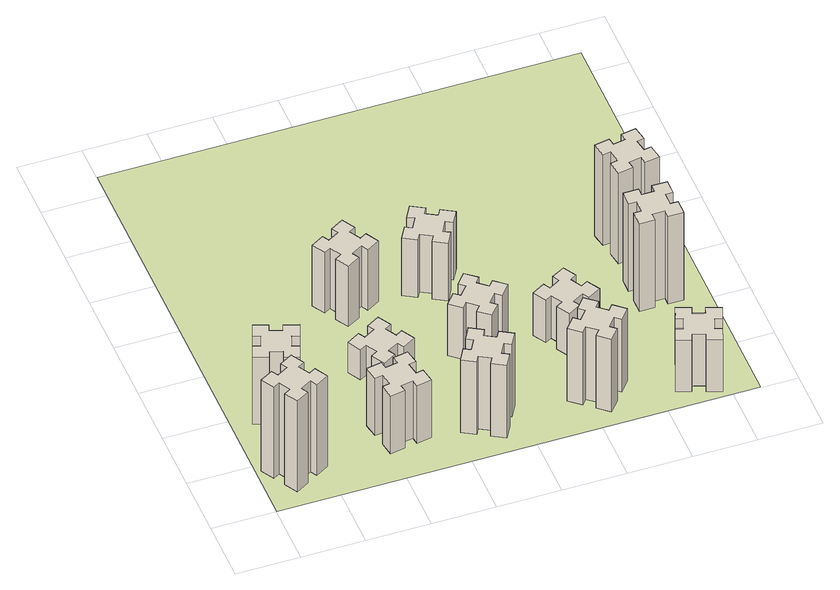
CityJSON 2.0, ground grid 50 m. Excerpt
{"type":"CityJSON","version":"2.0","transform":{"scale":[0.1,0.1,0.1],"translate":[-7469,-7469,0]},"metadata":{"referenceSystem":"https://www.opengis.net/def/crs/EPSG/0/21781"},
"CityObjects":{
"building1":{"type":"Building","attributes":{"class":"1000","function":"1000","usage":"1000","yearOfConstruction":2016,"roofType":"1000","measuredHeight":90,"storeysAboveGround":30,"storeysBelowGround":0},"geometry":[{"type":"Solid","lod":"1","boundaries":[[[[0,1,2,3,4,5,6,7,8,9,10,11,12,13,14,15,16,17,18,19]],[[17,16,20,21]],[[16,15,22,20]],[[15,14,23,22]],[[14,13,24,23]],[[13,12,25,24]],[[12,11,26,25]],[[11,10,27,26]],[[10,9,28,27]],[[9,8,29,28]],[[8,7,30,29]],[[7,6,31,30]],[[6,5,32,31]],[[5,4,33,32]],[[4,3,34,33]],[[3,2,35,34]],[[2,1,36,35]],[[1,0,37,36]],[[0,19,38,37]],[[19,18,39,38]],[[18,17,21,39]],[[24,25,26,27,28,29,30,31,32,33,34,35,36,37,38,39,21,20,22,23]]]]}]},
"building2":{"type":"Building","attributes":{"class":"1000","function":"1000","usage":"1000","yearOfConstruction":2016,"roofType":"1000","measuredHeight":66,"storeysAboveGround":30,"storeysBelowGround":0},"geometry":[{"type":"Solid","lod":"1","boundaries":[[[[40,41,42,43,44,45,46,47,48,49,50,51,52,53,54,55,56,57,58,59]],[[57,56,60,61]],[[56,55,62,60]],[[55,54,63,62]],[[54,53,64,63]],[[53,52,65,64]],[[52,51,66,65]],[[51,50,67,66]],[[50,49,68,67]],[[49,48,69,68]],[[48,47,70,69]],[[47,46,71,70]],[[46,45,72,71]],[[45,44,73,72]],[[44,43,74,73]],[[43,42,75,74]],[[42,41,76,75]],[[41,40,77,76]],[[40,59,78,77]],[[59,58,79,78]],[[58,57,61,79]],[[64,65,66,67,68,69,70,71,72,73,74,75,76,77,78,79,61,60,62,63]]]]}]},
"building3":{"type":"Building","attributes":{"class":"1000","function":"1000","usage":"1000","yearOfConstruction":2016,"roofType":"1000","measuredHeight":57,"storeysAboveGround":30,"storeysBelowGround":0},"geometry":[{"type":"Solid","lod":"1","boundaries":[[[[80,81,82,83,84,85,86,87,88,89,90,91,92,93,94,95,96,97,98,99]],[[97,96,100,101]],[[96,95,102,100]],[[95,94,103,102]],[[94,93,104,103]],[[93,92,105,104]],[[92,91,106,105]],[[91,90,107,106]],[[90,89,108,107]],[[89,88,109,108]],[[88,87,110,109]],[[87,86,111,110]],[[86,85,112,111]],[[85,84,113,112]],[[84,83,114,113]],[[83,82,115,114]],[[82,81,116,115]],[[81,80,117,116]],[[80,99,118,117]],[[99,98,119,118]],[[98,97,101,119]],[[104,105,106,107,108,109,110,111,112,113,114,115,116,117,118,119,101,100,102,103]]]]}]},
"building4":{"type":"Building","attributes":{"class":"1000","function":"1000","usage":"1000","yearOfConstruction":2016,"roofType":"1000","measuredHeight":30,"storeysAboveGround":30,"storeysBelowGround":0},"geometry":[{"type":"Solid","lod":"1","boundaries":[[[[120,121,122,123,124,125,126,127,128,129,130,131,132,133,134,135,136,137,138,139]],[[137,136,140,141]],[[136,135,142,140]],[[135,134,143,142]],[[134,133,144,143]],[[133,132,145,144]],[[132,131,146,145]],[[131,130,147,146]],[[130,129,148,147]],[[129,128,149,148]],[[128,127,150,149]],[[127,126,151,150]],[[126,125,152,151]],[[125,124,153,152]],[[124,123,154,153]],[[123,122,155,154]],[[122,121,156,155]],[[121,120,157,156]],[[120,139,158,157]],[[139,138,159,158]],[[138,137,141,159]],[[144,145,146,147,148,149,150,151,152,153,154,155,156,157,158,159,141,140,142,143]]]]}]},
"building5":{"type":"Building","attributes":{"class":"1000","function":"1000","usage":"1000","yearOfConstruction":2016,"roofType":"1000","measuredHeight":60,"storeysAboveGround":30,"storeysBelowGround":0},"geometry":[{"type":"Solid","lod":"1","boundaries":[[[[160,161,162,163,164,165,166,167,168,169,170,171,172,173,174,175,176,177,178,179]],[[177,176,180,181]],[[176,175,182,180]],[[175,174,183,182]],[[174,173,184,183]],[[173,172,185,184]],[[172,171,186,185]],[[171,170,187,186]],[[170,169,188,187]],[[169,168,189,188]],[[168,167,190,189]],[[167,166,191,190]],[[166,165,192,191]],[[165,164,193,192]],[[164,163,194,193]],[[163,162,195,194]],[[162,161,196,195]],[[161,160,197,196]],[[160,179,198,197]],[[179,178,199,198]],[[178,177,181,199]],[[184,185,186,187,188,189,190,191,192,193,194,195,196,197,198,199,181,180,182,183]]]]}]},
"building6":{"type":"Building","attributes":{"class":"1000","function":"1000","usage":"1000","yearOfConstruction":2016,"roofType":"1000","measuredHeight":72,"storeysAboveGround":30,"storeysBelowGround":0},"geometry":[{"type":"Solid","lod":"1","boundaries":[[[[200,201,202,203,204,205,206,207,208,209,210,211,212,213,214,215,216,217,218,219]],[[217,216,220,221]],[[216,215,222,220]],[[215,214,223,222]],[[214,213,224,223]],[[213,212,225,224]],[[212,211,226,225]],[[211,210,227,226]],[[210,209,228,227]],[[209,208,229,228]],[[208,207,230,229]],[[207,206,231,230]],[[206,205,232,231]],[[205,204,233,232]],[[204,203,234,233]],[[203,202,235,234]],[[202,201,236,235]],[[201,200,237,236]],[[200,219,238,237]],[[219,218,239,238]],[[218,217,221,239]],[[224,225,226,227,228,229,230,231,232,233,234,235,236,237,238,239,221,220,222,223]]]]}]},
"building7":{"type":"Building","attributes":{"class":"1000","function":"1000","usage":"1000","yearOfConstruction":2016,"roofType":"1000","measuredHeight":51,"storeysAboveGround":30,"storeysBelowGround":0},"geometry":[{"type":"Solid","lod":"1","boundaries":[[[[240,241,242,243,244,245,246,247,248,249,250,251,252,253,254,255,256,257,258,259]],[[257,256,260,261]],[[256,255,262,260]],[[255,254,263,262]],[[254,253,264,263]],[[253,252,265,264]],[[252,251,266,265]],[[251,250,267,266]],[[250,249,268,267]],[[249,248,269,268]],[[248,247,270,269]],[[247,246,271,270]],[[246,245,272,271]],[[245,244,273,272]],[[244,243,274,273]],[[243,242,275,274]],[[242,241,276,275]],[[241,240,277,276]],[[240,259,278,277]],[[259,258,279,278]],[[258,257,261,279]],[[264,265,266,267,268,269,270,271,272,273,274,275,276,277,278,279,261,260,262,263]]]]}]},
"building8":{"type":"Building","attributes":{"class":"1000","function":"1000","usage":"1000","yearOfConstruction":2016,"roofType":"1000","measuredHeight":57,"storeysAboveGround":30,"storeysBelowGround":0},"geometry":[{"type":"Solid","lod":"1","boundaries":[[[[280,281,282,283,284,285,286,287,288,289,290,291,292,293,294,295,296,297,298,299]],[[297,296,300,301]],[[296,295,302,300]],[[295,294,303,302]],[[294,293,304,303]],[[293,292,305,304]],[[292,291,306,305]],[[291,290,307,306]],[[290,289,308,307]],[[289,288,309,308]],[[288,287,310,309]],[[287,286,311,310]],[[286,285,312,311]],[[285,284,313,312]],[[284,283,314,313]],[[283,282,315,314]],[[282,281,316,315]],[[281,280,317,316]],[[280,299,318,317]],[[299,298,319,318]],[[298,297,301,319]],[[304,305,306,307,308,309,310,311,312,313,314,315,316,317,318,319,301,300,302,303]]]]}]},
"building9":{"type":"Building","attributes":{"class":"1000","function":"1000","usage":"1000","yearOfConstruction":2016,"roofType":"1000","measuredHeight":72,"storeysAboveGround":30,"storeysBelowGround":0},"geometry":[{"type":"Solid","lod":"1","boundaries":[[[[320,321,322,323,324,325,326,327,328,329,330,331,332,333,334,335,336,337,338,339]],[[337,336,340,341]],[[336,335,342,340]],[[335,334,343,342]],[[334,333,344,343]],[[333,332,345,344]],[[332,331,346,345]],[[331,330,347,346]],[[330,329,348,347]],[[329,328,349,348]],[[328,327,350,349]],[[327,326,351,350]],[[326,325,352,351]],[[325,324,353,352]],[[324,323,354,353]],[[323,322,355,354]],[[322,321,356,355]],[[321,320,357,356]],[[320,339,358,357]],[[339,338,359,358]],[[338,337,341,359]],[[344,345,346,347,348,349,350,351,352,353,354,355,356,357,358,359,341,340,342,343]]]]}]},
"building10":{"type":"Building","attributes":{"class":"1000","function":"1000","usage":"1000","yearOfConstruction":2016,"roofType":"1000","measuredHeight":42,"storeysAboveGround":30,"storeysBelowGround":0},"geometry":[{"type":"Solid","lod":"1","boundaries":[[[[360,361,362,363,364,365,366,367,368,369,370,371,372,373,374,375,376,377,378,379]],[[377,376,380,381]],[[376,375,382,380]],[[375,374,383,382]],[[374,373,384,383]],[[373,372,385,384]],[[372,371,386,385]],[[371,370,387,386]],[[370,369,388,387]],[[369,368,389,388]],[[368,367,390,389]],[[367,366,391,390]],[[366,365,392,391]],[[365,364,393,392]],[[364,363,394,393]],[[363,362,395,394]],[[362,361,396,395]],[[361,360,397,396]],[[360,379,398,397]],[[379,378,399,398]],[[378,377,381,399]],[[384,385,386,387,388,389,390,391,392,393,394,395,396,397,398,399,381,380,382,383]]]]}]},
"building11":{"type":"Building","attributes":{"class":"1000","function":"1000","usage":"1000","yearOfConstruction":2016,"roofType":"1000","measuredHeight":51,"storeysAboveGround":30,"storeysBelowGround":0},"geometry":[{"type":"Solid","lod":"1","boundaries":[[[[400,401,402,403,404,405,406,407,408,409,410,411,412,413,414,415,416,417,418,419]],[[417,416,420,421]],[[416,415,422,420]],[[415,414,423,422]],[[414,413,424,423]],[[413,412,425,424]],[[412,411,426,425]],[[411,410,427,426]],[[410,409,428,427]],[[409,408,429,428]],[[408,407,430,429]],[[407,406,431,430]],[[406,405,432,431]],[[405,404,433,432]],[[404,403,434,433]],[[403,402,435,434]],[[402,401,436,435]],[[401,400,437,436]],[[400,419,438,437]],[[419,418,439,438]],[[418,417,421,439]],[[424,425,426,427,428,429,430,431,432,433,434,435,436,437,438,439,421,420,422,423]]]]}]},
"building12":{"type":"Building","attributes":{"class":"1000","function":"1000","usage":"1000","yearOfConstruction":2016,"roofType":"1000","measuredHeight":87,"storeysAboveGround":30,"storeysBelowGround":0},"geometry":[{"type":"Solid","lod":"1","boundaries":[[[[440,441,442,443,444,445,446,447,448,449,450,451,452,453,454,455,456,457,458,459]],[[457,456,460,461]],[[456,455,462,460]],[[455,454,463,462]],[[454,453,464,463]],[[453,452,465,464]],[[452,451,466,465]],[[451,450,467,466]],[[450,449,468,467]],[[449,448,469,468]],[[448,447,470,469]],[[447,446,471,470]],[[446,445,472,471]],[[445,444,473,472]],[[444,443,474,473]],[[443,442,475,474]],[[442,441,476,475]],[[441,440,477,476]],[[440,459,478,477]],[[459,458,479,478]],[[458,457,461,479]],[[464,465,466,467,468,469,470,471,472,473,474,475,476,477,478,479,461,460,462,463]]]]}]},
"building13":{"type":"Building","attributes":{"class":"1000","function":"1000","usage":"1000","yearOfConstruction":2016,"roofType":"1000","measuredHeight":90,"storeysAboveGround":30,"storeysBelowGround":0},"geometry":[{"type":"Solid","lod":"1","boundaries":[[[[480,481,482,483,484,485,486,487,488,489,490,491,492,493,494,495,496,497,498,499]],[[497,496,500,501]],[[496,495,502,500]],[[495,494,503,502]],[[494,493,504,503]],[[493,492,505,504]],[[492,491,506,505]],[[491,490,507,506]],[[490,489,508,507]],[[489,488,509,508]],[[488,487,510,509]],[[487,486,511,510]],[[486,485,512,511]],[[485,484,513,512]],[[484,483,514,513]],[[483,482,515,514]],[[482,481,516,515]],[[481,480,517,516]],[[480,499,518,517]],[[499,498,519,518]],[[498,497,501,519]],[[504,505,506,507,508,509,510,511,512,513,514,515,516,517,518,519,501,500,502,503]]]]}]},
"landuse1":{"type":"LandUse","attributes":{"name":"plot1","function":"1010"},"geometry":[{"type":"MultiSurface","lod":"1","boundaries":[[[520,521,522,523]]]}]}
},
"vertices":[
[155,364,0],[205,277,0],[153,247,0],[213,143,0],[317,203,0],[287,255,0],[374,305,0],[404,253,0],[508,313,0],[448,417,0],[396,387,0],[346,474,0],[398,504,0],[338,608,0],[234,548,0],[264,496,0],[177,446,0],[147,498,0],[43,438,0],[103,334,0],[177,446,900],[147,498,900],[264,496,900],[234,548,900],[338,608,900],[398,504,900],[346,474,900],[396,387,900],[448,417,900],[508,313,900],[404,253,900],[374,305,900],[287,255,900],[317,203,900],[213,143,900],[153,247,900],[205,277,900],[155,364,900],[103,334,900],[43,438,900],
[289,1100,0],[255,1006,0],[199,1027,0],[157,914,0],[270,873,0],[291,929,0],[385,895,0],[364,839,0],[477,797,0],[518,910,0],[462,931,0],[496,1025,0],[552,1004,0],[593,1117,0],[480,1158,0],[460,1102,0],[366,1136,0],[387,1192,0],[274,1233,0],[233,1120,0],[366,1136,660],[387,1192,660],[460,1102,660],[480,1158,660],[593,1117,660],[552,1004,660],[496,1025,660],[462,931,660],[518,910,660],[477,797,660],[364,839,660],[385,895,660],[291,929,660],[270,873,660],[157,914,660],[199,1027,660],[255,1006,660],[289,1100,660],[233,1120,660],[274,1233,660],
[1085,358,0],[1184,376,0],[1194,317,0],[1312,337,0],[1291,456,0],[1232,445,0],[1215,544,0],[1274,554,0],[1253,672,0],[1135,651,0],[1145,592,0],[1047,575,0],[1037,634,0],[918,613,0],[939,495,0],[998,505,0],[1016,407,0],[957,397,0],[977,278,0],[1096,299,0],[1016,407,570],[957,397,570],[998,505,570],[939,495,570],[918,613,570],[1037,634,570],[1047,575,570],[1145,592,570],[1135,651,570],[1253,672,570],[1274,554,570],[1215,544,570],[1232,445,570],[1291,456,570],[1312,337,570],[1194,317,570],[1184,376,570],[1085,358,570],[1096,299,570],[977,278,570],
[1204,1236,0],[1117,1186,0],[1087,1238,0],[983,1178,0],[1043,1074,0],[1095,1104,0],[1145,1017,0],[1093,987,0],[1153,883,0],[1257,943,0],[1227,995,0],[1314,1045,0],[1344,993,0],[1448,1053,0],[1388,1157,0],[1336,1127,0],[1286,1214,0],[1338,1244,0],[1278,1348,0],[1174,1288,0],[1286,1214,300],[1338,1244,300],[1336,1127,300],[1388,1157,300],[1448,1053,300],[1344,993,300],[1314,1045,300],[1227,995,300],[1257,943,300],[1153,883,300],[1093,987,300],[1145,1017,300],[1095,1104,300],[1043,1074,300],[983,1178,300],[1087,1238,300],[1117,1186,300],[1204,1236,300],[1174,1288,300],[1278,1348,300],
[1095,1844,0],[1145,1757,0],[1093,1727,0],[1153,1623,0],[1257,1683,0],[1227,1735,0],[1314,1785,0],[1344,1733,0],[1448,1793,0],[1388,1897,0],[1336,1867,0],[1286,1954,0],[1338,1984,0],[1278,2088,0],[1174,2028,0],[1204,1976,0],[1117,1926,0],[1087,1978,0],[983,1918,0],[1043,1814,0],[1117,1926,600],[1087,1978,600],[1204,1976,600],[1174,2028,600],[1278,2088,600],[1338,1984,600],[1286,1954,600],[1336,1867,600],[1388,1897,600],[1448,1793,600],[1344,1733,600],[1314,1785,600],[1227,1735,600],[1257,1683,600],[1153,1623,600],[1093,1727,600],[1145,1757,600],[1095,1844,600],[1043,1814,600],[983,1918,600],
[1657,305,0],[1744,255,0],[1714,203,0],[1818,143,0],[1878,247,0],[1826,277,0],[1876,364,0],[1928,334,0],[1988,438,0],[1884,498,0],[1854,446,0],[1767,496,0],[1797,548,0],[1693,608,0],[1633,504,0],[1685,474,0],[1635,387,0],[1583,417,0],[1523,313,0],[1627,253,0],[1635,387,720],[1583,417,720],[1685,474,720],[1633,504,720],[1693,608,720],[1797,548,720],[1767,496,720],[1854,446,720],[1884,498,720],[1988,438,720],[1928,334,720],[1876,364,720],[1826,277,720],[1878,247,720],[1818,143,720],[1714,203,720],[1744,255,720],[1657,305,720],[1627,253,720],[1523,313,720],
[1903,1224,0],[1839,1148,0],[1793,1186,0],[1716,1094,0],[1808,1017,0],[1846,1063,0],[1923,999,0],[1884,953,0],[1976,876,0],[2053,968,0],[2007,1006,0],[2072,1083,0],[2118,1044,0],[2195,1136,0],[2103,1213,0],[2064,1167,0],[1988,1232,0],[2026,1278,0],[1934,1355,0],[1857,1263,0],[1988,1232,510],[2026,1278,510],[2064,1167,510],[2103,1213,510],[2195,1136,510],[2118,1044,510],[2072,1083,510],[2007,1006,510],[2053,968,510],[1976,876,510],[1884,953,510],[1923,999,510],[1846,1063,510],[1808,1017,510],[1716,1094,510],[1793,1186,510],[1839,1148,510],[1903,1224,510],[1857,1263,510],[1934,1355,510],
[1785,1954,0],[1735,1867,0],[1683,1897,0],[1623,1793,0],[1727,1733,0],[1757,1785,0],[1844,1735,0],[1814,1683,0],[1918,1623,0],[1978,1727,0],[1926,1757,0],[1976,1844,0],[2028,1814,0],[2088,1918,0],[1984,1978,0],[1954,1926,0],[1867,1976,0],[1897,2028,0],[1793,2088,0],[1733,1984,0],[1867,1976,570],[1897,2028,570],[1954,1926,570],[1984,1978,570],[2088,1918,570],[2028,1814,570],[1976,1844,570],[1926,1757,570],[1978,1727,570],[1918,1623,570],[1814,1683,570],[1844,1735,570],[1757,1785,570],[1727,1733,570],[1623,1793,570],[1683,1897,570],[1735,1867,570],[1785,1954,570],[1733,1984,570],[1793,2088,570],
[2486,323,0],[2563,259,0],[2524,213,0],[2616,136,0],[2693,228,0],[2647,266,0],[2712,343,0],[2758,304,0],[2835,396,0],[2743,473,0],[2704,427,0],[2628,492,0],[2666,538,0],[2574,615,0],[2497,523,0],[2543,484,0],[2479,408,0],[2433,446,0],[2356,354,0],[2448,277,0],[2479,408,720],[2433,446,720],[2543,484,720],[2497,523,720],[2574,615,720],[2666,538,720],[2628,492,720],[2704,427,720],[2743,473,720],[2835,396,720],[2758,304,720],[2712,343,720],[2647,266,720],[2693,228,720],[2616,136,720],[2524,213,720],[2563,259,720],[2486,323,720],[2448,277,720],[2356,354,720],
[2607,895,0],[2694,945,0],[2724,893,0],[2828,953,0],[2768,1057,0],[2716,1027,0],[2666,1114,0],[2718,1144,0],[2658,1248,0],[2554,1188,0],[2584,1136,0],[2497,1086,0],[2467,1138,0],[2363,1078,0],[2423,974,0],[2475,1004,0],[2525,917,0],[2473,887,0],[2533,783,0],[2637,843,0],[2525,917,420],[2473,887,420],[2475,1004,420],[2423,974,420],[2363,1078,420],[2467,1138,420],[2497,1086,420],[2584,1136,420],[2554,1188,420],[2658,1248,420],[2718,1144,420],[2666,1114,420],[2716,1027,420],[2768,1057,420],[2828,953,420],[2724,893,420],[2694,945,420],[2607,895,420],[2637,843,420],[2533,783,420],
[3251,189,0],[3345,155,0],[3324,99,0],[3437,57,0],[3478,170,0],[3422,191,0],[3456,285,0],[3512,264,0],[3553,377,0],[3440,418,0],[3420,362,0],[3326,396,0],[3347,452,0],[3234,493,0],[3193,380,0],[3249,360,0],[3215,266,0],[3159,287,0],[3117,174,0],[3230,133,0],[3215,266,510],[3159,287,510],[3249,360,510],[3193,380,510],[3234,493,510],[3347,452,510],[3326,396,510],[3420,362,510],[3440,418,510],[3553,377,510],[3512,264,510],[3456,285,510],[3422,191,510],[3478,170,510],[3437,57,510],[3324,99,510],[3345,155,510],[3251,189,510],[3230,133,510],[3117,174,510],
[3445,1165,0],[3445,1265,0],[3505,1265,0],[3505,1385,0],[3385,1385,0],[3385,1325,0],[3285,1325,0],[3285,1385,0],[3165,1385,0],[3165,1265,0],[3225,1265,0],[3225,1165,0],[3165,1165,0],[3165,1045,0],[3285,1045,0],[3285,1105,0],[3385,1105,0],[3385,1045,0],[3505,1045,0],[3505,1165,0],[3385,1105,870],[3385,1045,870],[3285,1105,870],[3285,1045,870],[3165,1045,870],[3165,1165,870],[3225,1165,870],[3225,1265,870],[3165,1265,870],[3165,1385,870],[3285,1385,870],[3285,1325,870],[3385,1325,870],[3385,1385,870],[3505,1385,870],[3505,1265,870],[3445,1265,870],[3445,1165,870],[3505,1165,870],[3505,1045,870],
[3365,1872,0],[3267,1855,0],[3257,1914,0],[3138,1893,0],[3159,1775,0],[3218,1785,0],[3236,1687,0],[3177,1677,0],[3197,1558,0],[3316,1579,0],[3305,1638,0],[3404,1656,0],[3414,1597,0],[3532,1617,0],[3511,1736,0],[3452,1725,0],[3435,1824,0],[3494,1834,0],[3473,1952,0],[3355,1931,0],[3435,1824,900],[3494,1834,900],[3452,1725,900],[3511,1736,900],[3532,1617,900],[3414,1597,900],[3404,1656,900],[3305,1638,900],[3316,1579,900],[3197,1558,900],[3177,1677,900],[3236,1687,900],[3218,1785,900],[3159,1775,900],[3138,1893,900],[3257,1914,900],[3267,1855,900],[3365,1872,900],[3355,1931,900],[3473,1952,900],
[5,3705,0],[3705,3705,0],[3705,5,0],[5,5,0]
]}
